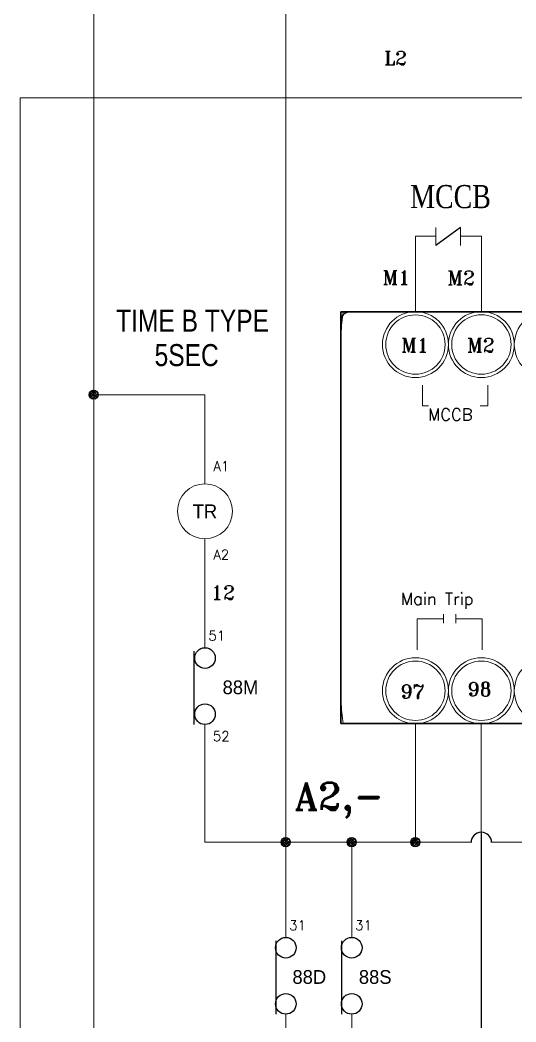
# Model space of a CAD drawing. Header units: millimetres. Extents: x 107 to 2900, y 85 to 3996.
# Drawn here: x 338.1 to 455, y 1556.1 to 1792 of the extents above; entities that cross this region are included whole.
import ezdxf
from ezdxf.enums import TextEntityAlignment as Align

# ---------------------------------------------------------------- set-up
doc = ezdxf.new("R2010")
doc.units = ezdxf.units.MM
doc.layers.add('70', color=7, linetype='Continuous')
doc.styles.add('SS', font='batang.ttc', dxfattribs={"width": 0.8})
doc.styles.get("Standard").update_dxf_attribs({"font": 'BareunDotumPro1.ttf'})
doc.styles.add('STYLE2', font='romant.shx')
doc.styles.add('굴림체', font='arial.ttf')

msp = doc.modelspace()

# ---------------------------------------------------------------- hatches: boundary and pattern name
at = {"layer": '70'}
h = msp.add_hatch(dxfattribs=at)
h.set_pattern_fill('ANSI33', color=256, scale=2.15937, style=0)
h.set_pattern_definition([(45, (2095.53357, 1115.42303), (-0.38172635, 0.38172635), []), (45, (2095.9153, 1115.42303), (-0.38172635, 0.38172635), [0.26992129, -0.13496065])])
h.paths.add_polyline_path([(355.496, 1704.852, 0.4142136), (354.416, 1703.773, 0.4142136), (355.496, 1702.693)])
h.paths.add_polyline_path([(355.496, 1704.852), (355.496, 1703.773), (356.576, 1703.773, 0.4142136)])
h.paths.add_polyline_path([(356.576, 1703.773), (355.496, 1703.773), (355.496, 1702.693, 0.4142136)])
h = msp.add_hatch(dxfattribs=at)
h.set_pattern_fill('ANSI33', color=256, scale=2.15937, style=0)
h.set_pattern_definition([(45, (2140.7933, 1010.0616), (-0.38172635, 0.38172635), []), (45, (2141.175, 1010.0616), (-0.38172635, 0.38172635), [0.26992129, -0.13496065])])
h.paths.add_polyline_path([(400.756, 1599.491, 0.4142136), (399.676, 1598.411, 0.4142136), (400.756, 1597.332)])
h.paths.add_polyline_path([(400.756, 1599.491), (400.756, 1598.411), (401.835, 1598.411, 0.4142136)])
h.paths.add_polyline_path([(401.835, 1598.411), (400.756, 1598.411), (400.756, 1597.332, 0.4142136)])
h = msp.add_hatch(dxfattribs=at)
h.set_pattern_fill('ANSI33', color=256, scale=2.15937, style=0)
h.set_pattern_definition([(45, (2156.3374, 1010.0616), (-0.38172635, 0.38172635), []), (45, (2156.7191, 1010.0616), (-0.38172635, 0.38172635), [0.26992129, -0.13496065])])
h.paths.add_polyline_path([(416.3, 1599.491, 0.4142136), (415.22, 1598.411, 0.4142136), (416.3, 1597.332)])
h.paths.add_polyline_path([(416.3, 1599.491), (416.3, 1598.411), (417.379, 1598.411, 0.4142136)])
h.paths.add_polyline_path([(417.379, 1598.411), (416.3, 1598.411), (416.3, 1597.332, 0.4142136)])
h = msp.add_hatch(dxfattribs=at)
h.set_pattern_fill('ANSI33', color=256, scale=2.15937, style=0)
h.set_pattern_definition([(45, (2171.3541, 1010.0616), (-0.38172635, 0.38172635), []), (45, (2171.7358, 1010.0616), (-0.38172635, 0.38172635), [0.26992129, -0.13496065])])
h.paths.add_polyline_path([(431.317, 1599.491, 0.4142136), (430.237, 1598.411, 0.4142136), (431.317, 1597.332)])
h.paths.add_polyline_path([(431.317, 1599.491), (431.317, 1598.411), (432.396, 1598.411, 0.4142136)])
h.paths.add_polyline_path([(432.396, 1598.411), (431.317, 1598.411), (431.317, 1597.332, 0.4142136)])

# ---------------------------------------------------------------- linework, layer by layer
at = {"color": 1, "lineweight": 15}
msp.add_line((466.508, 1773.701), (338.123, 1773.701), dxfattribs=at)
msp.add_line((441.982, 1743.119), (436.159, 1738.9))
at = {"color": 7, "lineweight": 30}
for p, q in [((744.222, 1723.329), (413.755, 1723.329)), ((413.755, 1723.329), (413.755, 1626.332)), ((413.755, 1626.332), (744.222, 1626.332))]:
    msp.add_line(p, q, dxfattribs=at)
at = {"color": 0}
for p, q in [((379.109, 1643.379), (379.109, 1626.112)), ((398.384, 1575.172), (398.384, 1557.905)), ((413.928, 1575.172), (413.928, 1557.905))]:
    msp.add_line(p, q, dxfattribs=at)
at = {"color": 0, "lineweight": 15}
msp.add_line((446.853, 1626.303), (446.853, 1501.86), dxfattribs=at)
at = {"color": 7, "lineweight": 15}
for centre, radius in [((431.319, 1715.587), 7.772), ((431.319, 1715.587), 6.994), ((446.863, 1715.587), 7.772), ((446.863, 1715.587), 6.995), ((462.407, 1715.587), 7.772), ((431.319, 1634.075), 7.772), ((431.319, 1634.075), 6.994), ((446.863, 1634.075), 7.772), ((446.863, 1634.075), 6.995), ((462.407, 1634.075), 7.772)]:
    msp.add_circle(centre, radius, dxfattribs=at)
at = {"color": 0}
for centre in [(381.724, 1641.759), (381.724, 1628.541), (400.767, 1573.553), (416.311, 1573.553), (400.767, 1560.334), (416.311, 1560.334)]:
    msp.add_circle(centre, 2.429, dxfattribs=at)
at = {"color": 7, "lineweight": 30}
msp.add_arc((415.914, 1721.17), 2.159, 90, 180, dxfattribs=at)
at = {"color": 0}
msp.add_arc((446.853, 1598.307), 2.429, 0, 180, dxfattribs=at)
at = {"color": 7, "lineweight": 15}
for points in [[(414.27, 1723.329), (414.076, 1721.591), (413.905, 1719.851), (413.755, 1718.108)], [(413.755, 1631.555), (413.905, 1629.811), (414.076, 1628.07), (414.27, 1626.332)]]:
    msp.add_open_spline(points, degree=3, dxfattribs=at)
msp.add_open_spline([(413.774, 1635.194), (413.774, 1635.182), (413.765, 1635.176), (413.755, 1635.176), (413.743, 1635.176), (413.734, 1635.182), (413.734, 1635.194), (413.734, 1635.204), (413.743, 1635.214), (413.755, 1635.214), (413.765, 1635.214), (413.774, 1635.204), (413.774, 1635.194)], degree=3, knots=[0, 0, 0, 0, 1, 1, 1, 2, 2, 2, 3, 3, 3, 4, 4, 4, 4], dxfattribs=at)
at = {"layer": '70', "lineweight": 15}
for p, q in [((400.756, 1598.411), (400.752, 1846.853)), ((355.498, 1479.041), (355.495, 1824.38)), ((436.16, 1738.901), (436.16, 1743.119)), ((441.982, 1738.901), (441.982, 1743.119)), ((431.315, 1723.329), (431.315, 1741.078)), ((436.16, 1741.078), (431.315, 1741.078)), ((441.982, 1741.078), (446.859, 1741.078)), ((446.859, 1723.329), (446.859, 1741.078)), ((433.006, 1701.171), (433.006, 1705.992)), ((448.354, 1701.171), (448.354, 1705.992)), ((355.496, 1703.773), (381.713, 1703.773)), ((381.713, 1703.773), (381.713, 1682.795)), ((434.383, 1701.171), (433.006, 1701.171)), ((446.567, 1701.171), (448.354, 1701.171)), ((381.713, 1644.189), (381.713, 1669.839)), ((437.933, 1652.067), (437.933, 1649.958)), ((440.843, 1652.067), (440.843, 1649.958)), ((437.933, 1650.978), (431.714, 1650.978)), ((431.714, 1650.978), (431.714, 1643.669)), ((440.843, 1650.978), (447.062, 1650.978)), ((447.062, 1650.978), (447.062, 1643.669)), ((381.713, 1626.112), (381.713, 1598.411)), ((431.317, 1598.411), (431.316, 1626.302)), ((431.309, 1600.419), (431.309, 1609.743)), ((431.309, 1600.419), (431.309, 1609.743)), ((446.87, 1600.419), (446.87, 1501.86)), ((381.713, 1598.411), (444.426, 1598.411)), ((400.756, 1598.515), (400.756, 1575.982)), ((416.3, 1598.411), (416.3, 1575.982)), ((449.28, 1598.411), (475.525, 1598.411)), ((400.756, 1557.905), (400.756, 1541.018)), ((416.3, 1557.905), (416.3, 1541.018))]:
    msp.add_line(p, q, dxfattribs=at)
at = {"layer": '70', "color": 1, "lineweight": 15}
msp.add_line((338.127, 1413.353), (338.123, 1773.701), dxfattribs=at)
at = {"layer": '70'}
for centre in [(355.496, 1703.773), (400.756, 1598.411), (416.3, 1598.411), (431.317, 1598.411)]:
    msp.add_circle(centre, 1.08, dxfattribs=at)
at = {"layer": '70', "color": 6, "lineweight": 15}
msp.add_circle((381.714, 1676.317), 6.478, dxfattribs=at)

# ---------------------------------------------------------------- texts
at = {"color": 3, "style": 'STYLE2'}
for s, p in [('L2', (423.97, 1781.416)), ('12', (383.146, 1655.581))]:
    msp.add_text(s, height=3.2937, dxfattribs=at).set_placement(p)
at = {"color": 0, "width": 0.8}
for s, height, style, p in [('MCCB', 5.4416, 'SS', (430.097, 1747.71)), ('TIME B TYPE', 5.18249, '굴림체', (360.777, 1718.615)), ('5SEC', 5.1825, '굴림체', (369.844, 1710.508))]:
    msp.add_text(s, height=height, dxfattribs=dict(at, style=style)).set_placement(p)
at = {"color": 0, "style": 'STYLE2'}
for s, height, p in [('M1', 3.2937, (423.59, 1729.693)), ('M2', 3.2937, (438.86, 1729.663)), ('M1', 3.2937, (427.965, 1713.822)), ('M2', 3.2937, (443.509, 1713.822)), ('MCCB', 2.8141, (434.292, 1697.694)), ('A1', 2.3056, (383.678, 1685.786)), ('A2', 2.3056, (383.678, 1664.955)), ('Main Trip', 2.8141, (427.884, 1654.306)), ('51', 2.3056, (382.521, 1645.896)), ('97', 3.2937, (427.816, 1632.254)), ('98', 3.2937, (443.621, 1632.801)), ('52', 2.3056, (383.58, 1622.223)), ('A2,-', 6.4201, (402.834, 1606.054)), ('31', 2.3056, (401.563, 1577.69)), ('31', 2.3056, (417.108, 1577.69))]:
    msp.add_text(s, height=height, dxfattribs=at).set_placement(p)
at = {"color": 6, "linetype": 'Continuous'}
msp.add_text('TR', height=3.2391, dxfattribs=at).set_placement((381.714, 1676.317), align=Align.MIDDLE)
at = {"color": 0, "linetype": 'Continuous'}
for s, p in [('88M', (390.081, 1634.874)), ('88D', (406.31, 1566.667)), ('88S', (421.843, 1566.667))]:
    msp.add_text(s, height=3.2391, dxfattribs=at).set_placement(p, align=Align.MIDDLE)

doc.saveas('drawing.dxf')
